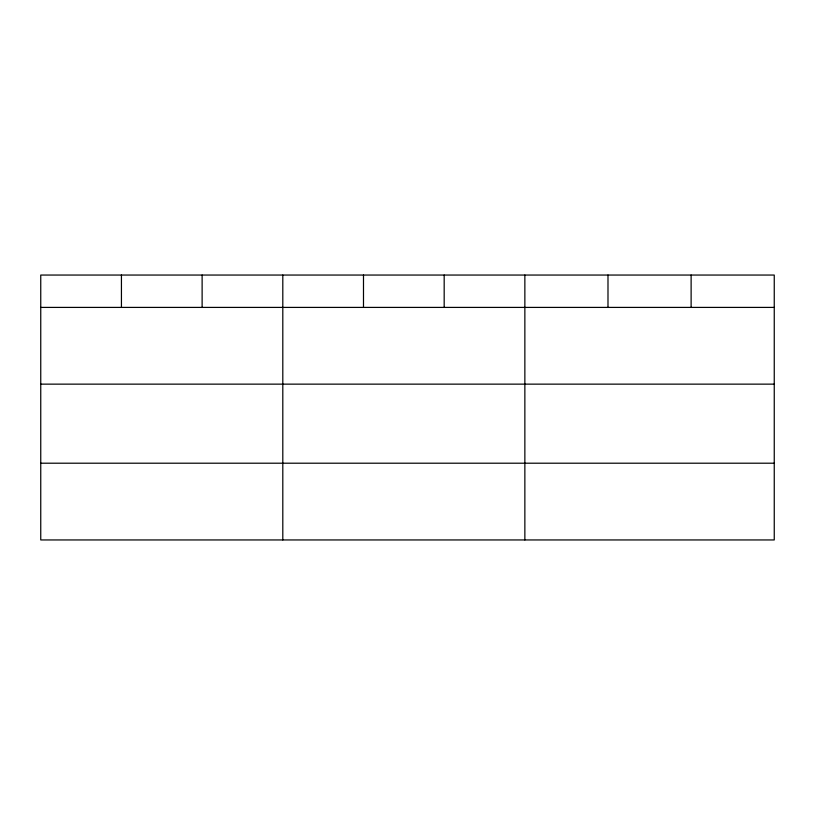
<?xml version="1.0" encoding="UTF-8"?>
<svg xmlns="http://www.w3.org/2000/svg" width="815" height="815" viewBox="0 0 815 815"><rect width="100%" height="100%" fill="white"/><g stroke="black" fill="none" stroke-linecap="round" stroke-linejoin="round"><path stroke-width="1.22" d="M774.25 384.14L774.25 275.052L40.75 275.052L40.75 539.948L774.25 539.948L774.25 384.14L40.75 384.14M40.75 307.408L774.25 307.408M40.75 463.205L774.25 463.205M691.12 275.052L691.12 307.408M607.99 275.052L607.99 307.408M524.86 275.052L524.86 539.948M444.175 275.052L444.175 307.408M363.49 275.052L363.49 307.408M282.805 275.052L282.805 539.948M202.12 275.052L202.12 307.408M121.435 275.052L121.435 307.408"/></g></svg>
